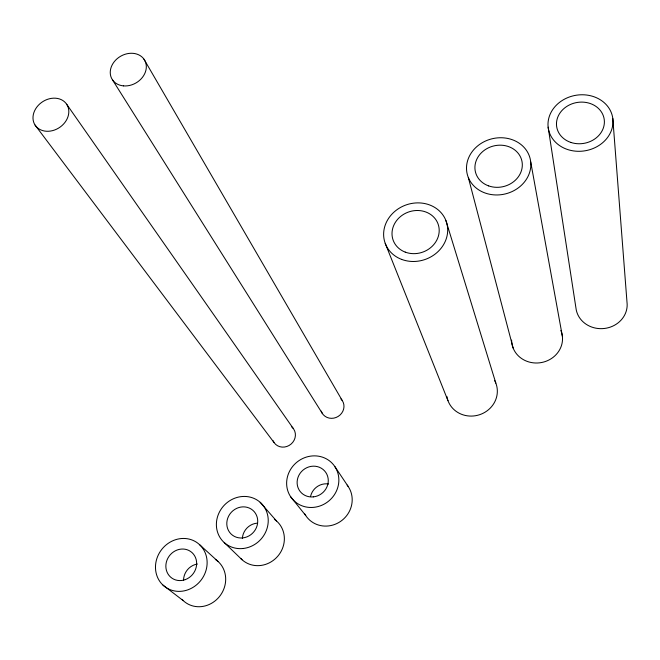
<?xml version="1.0" encoding="UTF-8"?>
<svg xmlns="http://www.w3.org/2000/svg" width="660" height="660" viewBox="0 0 660 660"><rect width="100%" height="100%" fill="white"/><g stroke="black" fill="none" stroke-linecap="round" stroke-linejoin="round"><path stroke-width="0.99" d="M162.97 585.09L183.265 600.658M199.386 544.5A27.283 24.94 -52.9 0 1 188.224 589.702A27.283 24.94 -52.9 0 1 156.296 560.538A27.283 24.94 -52.9 0 1 199.386 544.5L218.147 561.569M224.202 542.545L242.047 559.738M260.172 502.309L276.515 520.971M290.524 496.592L305.728 515.526M35.062 125.062L273.974 442.439M66.668 104.247A18.925 15.411 -33.6 0 1 50.416 131.076A18.925 15.411 -33.6 0 1 35.64 108.842A18.925 15.411 -33.6 0 1 66.668 104.247L293.675 429.074A11.905 10.997 -37.7 0 1 289.047 445.5A11.905 10.997 -37.7 0 1 273.075 440.74M334.76 466.447A26.779 25.121 -39.7 0 1 313.904 507.334A26.779 25.121 -39.7 0 1 289.567 471.24A26.779 25.121 -39.7 0 1 334.76 466.447L348.208 486.527M112.513 79.909L322.517 413.721M143.971 59.185L342.161 400.389M385.217 243.317L447.983 400.694M445.921 220.572L495.833 383.113M468.319 177.499L513.134 348.076M530.714 161.914A32.398 28.355 -14.1 0 1 485.232 193.05A32.398 28.355 -14.1 0 1 480.092 144.086A32.398 28.355 -14.1 0 1 530.714 161.914L562.403 336.443M548.138 127.157L575.957 308.072A25.691 23.356 -4.9 0 0 604.296 328.482A25.691 23.356 -4.9 0 0 627 302.214L612.802 118.454A32.637 28.133 -9.9 0 0 561.19 101.162A32.637 28.133 -9.9 0 0 567.501 149.49A32.637 28.133 -9.9 0 0 612.802 118.454M340.915 398.921A11.872 11.005 -32 0 1 338.159 416.435A11.872 11.005 -32 0 1 321.247 411.147M291.761 426.938A11.905 10.997 -37.7 0 1 293.106 428.299M494.719 380.671A25.501 23.892 -16.4 0 1 479.515 414.736A25.501 23.892 -16.4 0 1 446.861 396.379M560.876 330.478A25.517 23.529 -9.6 0 1 541.662 362.505A25.517 23.529 -9.6 0 1 511.607 340.073M310.613 496.246A15.427 14.553 -40.5 0 1 328.564 483.994M347.135 485.067A25.74 24.305 -40.7 0 1 340.51 521.441A25.74 24.305 -40.7 0 1 304.796 513.975M242.36 538.56A15.543 14.487 -48.7 0 1 256.938 523.182M274.387 519.313A25.938 24.197 -48.9 0 1 277.777 556.207A25.938 24.197 -48.9 0 1 240.751 558.467M183.538 580.429A15.716 14.446 -54.1 0 1 197.34 564.044M215.309 559.366A26.218 24.123 -54.2 0 1 219.178 596.896A26.218 24.123 -54.2 0 1 182.003 599.362M123.502 85.882A18.851 15.403 -30.2 0 0 145.744 62.791A18.851 15.403 -30.2 0 0 115.607 60.159A18.851 15.403 -30.2 0 0 123.502 85.882M401.676 259.413A32.414 28.875 -19.7 0 0 447.612 227.947A32.414 28.875 -19.7 0 0 397.691 209.195A32.414 28.875 -19.7 0 0 401.676 259.413M405.248 252.12A23.884 21.277 -19.7 0 0 439.147 229.003A23.884 21.277 -19.7 0 0 402.41 215.111A23.884 21.277 -19.7 0 0 405.248 252.12M488.664 185.905A23.867 20.889 -14.1 0 0 522.225 163.028A23.867 20.889 -14.1 0 0 484.968 149.82A23.867 20.889 -14.1 0 0 488.664 185.905M570.809 142.411A24.049 20.724 -9.9 0 0 604.246 119.608A24.049 20.724 -9.9 0 0 566.247 106.788A24.049 20.724 -9.9 0 0 570.809 142.411M313.335 496.881A15.972 14.982 -39.7 0 0 325.85 472.519A15.972 14.982 -39.7 0 0 298.889 475.299A15.972 14.982 -39.7 0 0 313.335 496.881M242.624 537.925A16.096 14.916 -47.6 0 0 255.47 513.348A16.096 14.916 -47.6 0 0 228.69 516.013A16.096 14.916 -47.6 0 0 242.624 537.925M242.995 548.51A26.986 25.006 -47.6 0 0 264.421 507.26A26.986 25.006 -47.6 0 0 219.524 511.855A26.986 25.006 -47.6 0 0 242.995 548.51M185.336 579.604A16.277 14.875 -52.9 0 0 192.068 552.651A16.277 14.875 -52.9 0 0 166.353 562.147A16.277 14.875 -52.9 0 0 185.336 579.604"/></g></svg>
